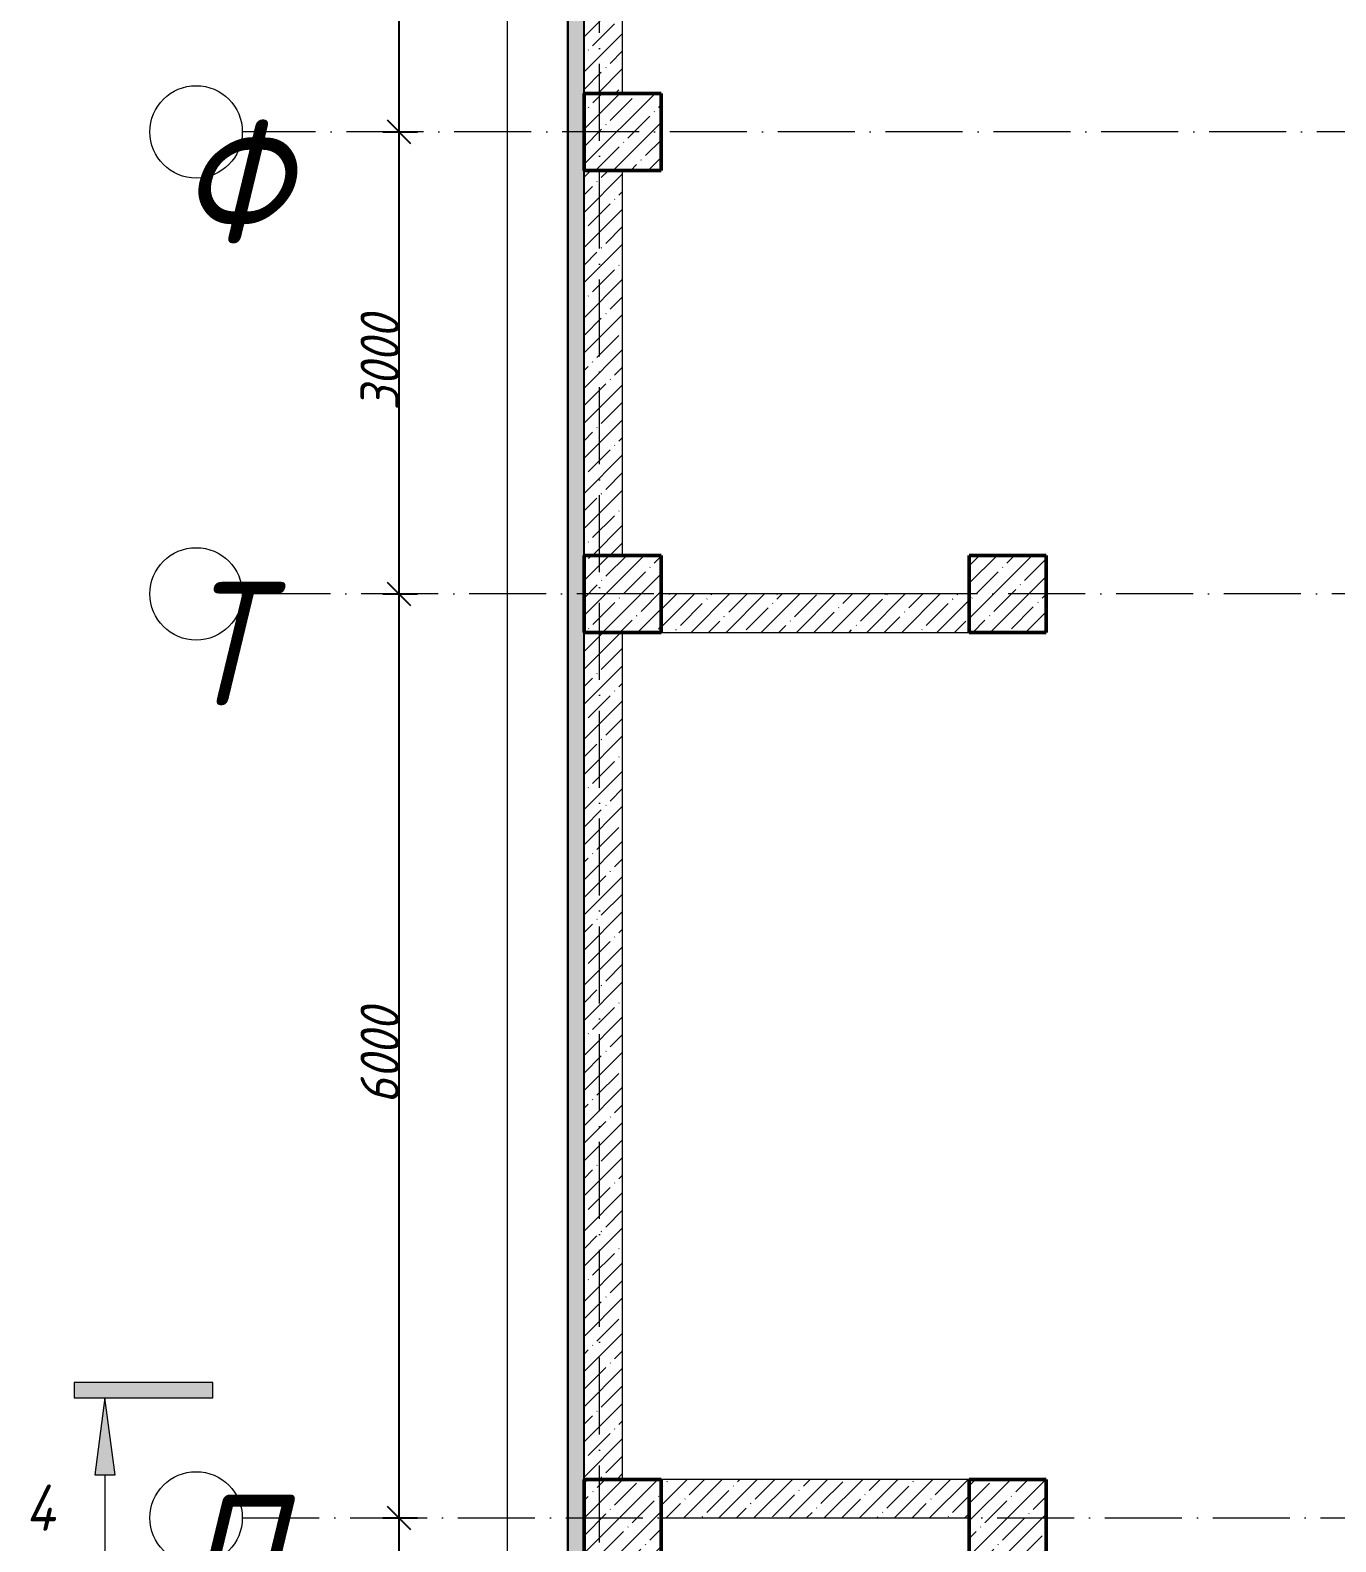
# Model space of a CAD drawing. Header units: millimetres. Extents: x -606178 to 312196, y -19338 to 632709.
# Drawn here: x -606113 to -597637, y 478120 to 487935 of the extents above; entities that cross this region are included whole.
import ezdxf

# ---------------------------------------------------------------- set-up
doc = ezdxf.new("R2010")
doc.units = ezdxf.units.MM
doc.linetypes.add('50_200_ШТРИХ_1Т_ш5_п1_п1_', pattern=[700, 500, -100, 0, -100])
for name, color, linetype, lineweight in [('A-____-____-DIMS', 7, 'Continuous', 9), ('A-FLOR-____-OTLN', 7, 'Continuous', 9), ('A-WALL-____-MCUT', 7, 'Continuous', 13), ('A-WALL-____-MCUT-1', 7, 'Continuous', 9), ('A-WALL-____-MCUT-3', 7, 'Continuous', 9), ('A-WALL-____-PATT-1', 7, 'Continuous', 9), ('G-____-____-SYMB', 7, 'Continuous', 9), ('S-COLS-____-MCUT', 7, 'Continuous', 50), ('S-COLS-____-OTLN', 7, 'Continuous', 9), ('S-GRID-____-IDEN', 7, 'Continuous', 9), ('S-GRID-____-OTLN-1', 7, '50_200_ШТРИХ_1Т_ш5_п1_п1_', 9)]:
    doc.layers.add(name, color=color, linetype=linetype, lineweight=lineweight)
doc.styles.add('ISOCPEUR_I', font='isocpeui.ttf', dxfattribs={"width": 0.9, "height": 2.5})
doc.styles.add('ISOCPEUR_I_4', font='isocpeui.ttf', dxfattribs={"width": 0.85, "height": 2})
doc.styles.add('ISOCPEUR_I_9', font='isocpeui.ttf', dxfattribs={"width": 0.9, "height": 250})
doc.dimstyles.new('ISO-2_5_0_9К_БОЛЬШОЙ_ОСИ', dxfattribs={"dimscale": 304.8, "dimtxt": 248.995294, "dimasz": 0.492126, "dimexe": 0.393701, "dimexo": 0, "dimgap": 0, "dimtad": 1, "dimdec": 0, "dimzin": 0, "dimdsep": 46, "dimtxsty": 'ISOCPEUR_I_9', "dimblk1": 'OBLIQUE', "dimblk2": 'OBLIQUE', "dimsah": 1, "dimcen": 0.09, "dimdle": 0.393701, "dimazin": 0, "dimtfac": 1, "dimtdec": 4, "dimtix": 1, "dimtmove": 0, "dimatfit": 3, "dimfxl": 1, "dimtvp": 1, "dimtolj": 1, "dimtzin": 0, "dimarcsym": 2})
pattern_1 = [(45, (-600067.05, 451794.26), (-114.04925, 114.04925), []), (45, (-599953, 451794.26), (-114.04925, 114.04925), [201.612, -40.322, 3.353, -36.97])]

# ---------------------------------------------------------------- blocks, each defined once
blk = doc.blocks.new('BSC_Колонна _Прямоугольная - 500х500-V42-АР1_Кладочный план подвала в осях 1-64_А-ГГ')
at = {"layer": 'S-COLS-____-OTLN'}
h = blk.add_hatch(dxfattribs=at)
h.set_pattern_fill('FP_53', color=256, style=0, pattern_type=2)
h.set_pattern_definition([(45, (2200, -32481.04), (-114.04925, 114.04925), []), (45, (2314.05, -32481.04), (-114.04925, 114.04925), [201.613, -40.323, 3.353, -36.97])])
h.paths.add_polyline_path([(-250, -250), (250, -250), (250, 250), (-250, 250)], flags=0)
at = {"layer": 'S-COLS-____-MCUT'}
for p, q in [((250, 250), (-250, 250)), ((-250, 250), (-250, -250)), ((250, -250), (250, 250)), ((-250, -250), (250, -250))]:
    blk.add_line(p, q, dxfattribs=at)
blk = doc.blocks.new('BSC_Колонна _Прямоугольная - 500х500-V44-АР1_Кладочный план подвала в осях 1-64_А-ГГ')
at = {"layer": 'S-COLS-____-OTLN'}
h = blk.add_hatch(dxfattribs=at)
h.set_pattern_fill('FP_55', color=256, style=0, pattern_type=2)
h.set_pattern_definition([(45, (2200, -26481.04), (-114.0493, 114.0493), []), (45, (2314.05, -26481.04), (-114.0493, 114.0493), [201.613, -40.323, 3.353, -36.97])])
h.paths.add_polyline_path([(-250, -250), (250, -250), (250, 250), (-250, 250)], flags=0)
at = {"layer": 'S-COLS-____-MCUT'}
for p, q in [((250, 250), (-250, 250)), ((-250, 250), (-250, -250)), ((250, -250), (250, 250)), ((-250, -250), (250, -250))]:
    blk.add_line(p, q, dxfattribs=at)
blk = doc.blocks.new('BSC_Колонна _Прямоугольная - 500х500-V54-АР1_Кладочный план подвала в осях 1-64_А-ГГ')
at = {"layer": 'S-COLS-____-OTLN'}
h = blk.add_hatch(dxfattribs=at)
h.set_pattern_fill('FP_65', color=256, style=0, pattern_type=2)
h.set_pattern_definition([(45, (2200, -35481.04), (-114.04925, 114.04925), []), (45, (2314.05, -35481.04), (-114.04925, 114.04925), [201.613, -40.323, 3.353, -36.97])])
h.paths.add_polyline_path([(-250, -250), (250, -250), (250, 250), (-250, 250)], flags=0)
at = {"layer": 'S-COLS-____-MCUT'}
for p, q in [((250, 250), (-250, 250)), ((-250, 250), (-250, -250)), ((250, -250), (250, 250)), ((-250, -250), (250, -250))]:
    blk.add_line(p, q, dxfattribs=at)
blk = doc.blocks.new('BSC_Колонна _Прямоугольная - 500х500-V146-АР1_Кладочный план подвала в осях 1-64_А-ГГ')
at = {"layer": 'S-COLS-____-OTLN'}
h = blk.add_hatch(dxfattribs=at)
h.set_pattern_fill('FP_162', color=256, style=0, pattern_type=2)
h.set_pattern_definition([(45, (-300, -26481.04), (-114.0493, 114.0493), []), (45, (-185.95, -26481.04), (-114.0493, 114.0493), [201.613, -40.323, 3.353, -36.97])])
h.paths.add_polyline_path([(-250, -250), (250, -250), (250, 250), (-250, 250)], flags=0)
at = {"layer": 'S-COLS-____-MCUT'}
for p, q in [((250, 250), (-250, 250)), ((-250, 250), (-250, -250)), ((250, -250), (250, 250)), ((-250, -250), (250, -250))]:
    blk.add_line(p, q, dxfattribs=at)
blk = doc.blocks.new('BSC_Колонна _Прямоугольная - 500х500-V147-АР1_Кладочный план подвала в осях 1-64_А-ГГ')
at = {"layer": 'S-COLS-____-OTLN'}
h = blk.add_hatch(dxfattribs=at)
h.set_pattern_fill('FP_163', color=256, style=0, pattern_type=2)
h.set_pattern_definition([(45, (-300, -32481.04), (-114.04925, 114.04925), []), (45, (-185.95, -32481.04), (-114.04925, 114.04925), [201.613, -40.323, 3.353, -36.97])])
h.paths.add_polyline_path([(-250, -250), (250, -250), (250, 250), (-250, 250)], flags=0)
at = {"layer": 'S-COLS-____-MCUT'}
for p, q in [((250, 250), (-250, 250)), ((-250, 250), (-250, -250)), ((250, -250), (250, 250)), ((-250, -250), (250, -250))]:
    blk.add_line(p, q, dxfattribs=at)
blk = doc.blocks.new('Ось сетки - Круг_Ø6_00__ISO-2_5_0_9K_-25732049-АР1_Кладочный план подвала в осях 1-64_А-ГГ')
at = {"layer": 'S-GRID-____-IDEN'}
blk.add_circle((0, 0), 3, dxfattribs=at)
blk = doc.blocks.new('Разрез - Заголовок разреза-10218885-АР1_Кладочный план подвала в осях 1-64_А-ГГ')
at = {"layer": 'G-____-____-SYMB'}
for points in [[(0, 0.5), (0, -0.5), (-9, -0.5), (-9, 0.5)], [(-6.342, -5.5), (-7.658, -5.5), (-7, -0.5)]]:
    blk.add_hatch(color=256, dxfattribs=at).paths.add_polyline_path(points, flags=0)
for p, q in [((0, 0.5), (-9, 0.5)), ((-9, 0.5), (-9, -0.5)), ((0, -0.5), (0, 0.5)), ((-9, -0.5), (0, -0.5)), ((-7, -0.5), (-7.658, -5.5)), ((-6.342, -5.5), (-7, -0.5)), ((-7.658, -5.5), (-6.342, -5.5)), ((-7, -5.5), (-7, -10.5))]:
    blk.add_line(p, q, dxfattribs=at)
blk = doc.blocks.new('_Oblique')
at = {"color": 0, "linetype": 'ByBlock', "lineweight": -2}
blk.add_line((-0.5, -0.5), (0.5, 0.5), dxfattribs=at)
blk = doc.blocks.new('*D3970')
at = {"layer": 'A-____-____-DIMS', "color": 0, "lineweight": -2, "transparency": 16777216}
for p, q in [((-603718.4, 475155.3), (-603718.4, 478395.3)), ((-603824.5, 478275.3), (-603598.4, 478275.3)), ((-603824.5, 475275.3), (-603598.4, 475275.3))]:
    blk.add_line(p, q, dxfattribs=at)
at = {"layer": 'Defpoints', "color": 0, "transparency": 16777216}
for p in [(-603824.5, 478275.3), (-603718.4, 478275.3), (-603824.5, 475275.3)]:
    blk.add_point(p, dxfattribs=at)
at = {"layer": 'A-____-____-DIMS', "color": 0, "lineweight": -2, "transparency": 16777216, "xscale": 150, "yscale": 150, "zscale": 150}
for p, rotation in [((-603718.4, 478275.3), 90), ((-603718.4, 475275.3), 270)]:
    blk.add_blockref('_Oblique', p, dxfattribs=dict(at, rotation=rotation))
at = {"layer": 'A-____-____-DIMS', "color": 0, "transparency": 16777216, "insert": (-603843.4, 476775.3), "char_height": 250, "width": 758.478, "attachment_point": 5, "rotation": 90, "style": 'ISOCPEUR_I_9'}
blk.add_mtext('\\A1;3000', dxfattribs=at)
blk = doc.blocks.new('*D3971')
at = {"layer": 'A-____-____-DIMS', "color": 0, "lineweight": -2, "transparency": 16777216}
for p, q in [((-603718.4, 478155.3), (-603718.4, 484395.3)), ((-603824.5, 484275.3), (-603598.4, 484275.3)), ((-603824.5, 478275.3), (-603598.4, 478275.3))]:
    blk.add_line(p, q, dxfattribs=at)
at = {"layer": 'Defpoints', "color": 0, "transparency": 16777216}
for p in [(-603824.5, 484275.3), (-603718.4, 484275.3), (-603824.5, 478275.3)]:
    blk.add_point(p, dxfattribs=at)
at = {"layer": 'A-____-____-DIMS', "color": 0, "lineweight": -2, "transparency": 16777216, "xscale": 150, "yscale": 150, "zscale": 150}
for p, rotation in [((-603718.4, 484275.3), 90), ((-603718.4, 478275.3), 270)]:
    blk.add_blockref('_Oblique', p, dxfattribs=dict(at, rotation=rotation))
at = {"layer": 'A-____-____-DIMS', "color": 0, "transparency": 16777216, "insert": (-603843.4, 481275.3), "char_height": 250, "width": 758.478, "attachment_point": 5, "rotation": 90, "style": 'ISOCPEUR_I_9'}
blk.add_mtext('\\A1;6000', dxfattribs=at)
blk = doc.blocks.new('*D3972')
at = {"layer": 'A-____-____-DIMS', "color": 0, "lineweight": -2, "transparency": 16777216}
for p, q in [((-603718.4, 484155.3), (-603718.4, 487395.3)), ((-603824.5, 487275.3), (-603598.4, 487275.3)), ((-603824.5, 484275.3), (-603598.4, 484275.3))]:
    blk.add_line(p, q, dxfattribs=at)
at = {"layer": 'Defpoints', "color": 0, "transparency": 16777216}
for p in [(-603824.5, 487275.3), (-603718.4, 487275.3), (-603824.5, 484275.3)]:
    blk.add_point(p, dxfattribs=at)
at = {"layer": 'A-____-____-DIMS', "color": 0, "lineweight": -2, "transparency": 16777216, "xscale": 150, "yscale": 150, "zscale": 150}
for p, rotation in [((-603718.4, 487275.3), 90), ((-603718.4, 484275.3), 270)]:
    blk.add_blockref('_Oblique', p, dxfattribs=dict(at, rotation=rotation))
at = {"layer": 'A-____-____-DIMS', "color": 0, "transparency": 16777216, "insert": (-603843.4, 485775.3), "char_height": 250, "width": 758.478, "attachment_point": 5, "rotation": 90, "style": 'ISOCPEUR_I_9'}
blk.add_mtext('\\A1;3000', dxfattribs=at)
blk = doc.blocks.new('*D3973')
at = {"layer": 'A-____-____-DIMS', "color": 0, "lineweight": -2, "transparency": 16777216}
for p, q in [((-603718.4, 487155.3), (-603718.4, 490395.3)), ((-603824.5, 490275.3), (-603598.4, 490275.3)), ((-603824.5, 487275.3), (-603598.4, 487275.3))]:
    blk.add_line(p, q, dxfattribs=at)
at = {"layer": 'Defpoints', "color": 0, "transparency": 16777216}
for p in [(-603824.5, 490275.3), (-603718.4, 490275.3), (-603824.5, 487275.3)]:
    blk.add_point(p, dxfattribs=at)
at = {"layer": 'A-____-____-DIMS', "color": 0, "lineweight": -2, "transparency": 16777216, "xscale": 150, "yscale": 150, "zscale": 150}
for p, rotation in [((-603718.4, 490275.3), 90), ((-603718.4, 487275.3), 270)]:
    blk.add_blockref('_Oblique', p, dxfattribs=dict(at, rotation=rotation))
at = {"layer": 'A-____-____-DIMS', "color": 0, "transparency": 16777216, "insert": (-603843.4, 488775.3), "char_height": 250, "width": 758.478, "attachment_point": 5, "rotation": 90, "style": 'ISOCPEUR_I_9'}
blk.add_mtext('\\A1;3000', dxfattribs=at)

msp = doc.modelspace()

# ---------------------------------------------------------------- hatches: boundary and pattern name
at = {"layer": 'A-WALL-____-PATT-1'}
h = msp.add_hatch(dxfattribs=at)
h.set_pattern_fill('FP_91', color=256, style=0, pattern_type=2)
h.set_pattern_definition([(0, (-600067.05, 451794.26), (120.968, 69.841), [80.645, -161.29]), (120, (-600067.05, 451794.26), (-120.96808, 69.84086), [80.645, -161.29]), (60, (-600067.05, 451794.26), (-8e-05, 139.68186), [0, -161.29, 80.645, 0])])
h.paths.add_polyline_path([(-602519.047, 449773.3011), (-602519.047, 499527.3011), (-602619.047, 499527.3011), (-602619.047, 449773.3011)], flags=0)
h = msp.add_hatch(dxfattribs=at)
h.set_pattern_fill('FP_1', color=256, style=0, pattern_type=2)
h.set_pattern_definition(pattern_1)
h.paths.add_polyline_path([(-602267.047, 487525.3011), (-602267.047, 490024.9536), (-602517.047, 490024.9536), (-602517.047, 487525.3011)], flags=0)
h = msp.add_hatch(dxfattribs=at)
h.set_pattern_fill('FP_1', color=256, style=0, pattern_type=2)
h.set_pattern_definition(pattern_1)
h.paths.add_polyline_path([(-602267.047, 484525.3011), (-602267.047, 487025.3011), (-602517.047, 487025.3011), (-602517.047, 484525.3011)], flags=0)
h = msp.add_hatch(dxfattribs=at)
h.set_pattern_fill('FP_1', color=256, style=0, pattern_type=2)
h.set_pattern_definition(pattern_1)
h.paths.add_polyline_path([(-600017.047, 484025.3011), (-600017.047, 484275.3011), (-602017.047, 484275.3011), (-602017.047, 484025.3011), (-600082.4148, 484025.3011)], flags=0)
h = msp.add_hatch(dxfattribs=at)
h.set_pattern_fill('FP_1', color=256, style=0, pattern_type=2)
h.set_pattern_definition(pattern_1)
h.paths.add_polyline_path([(-602267.047, 478525.3011), (-602267.047, 484025.3011), (-602517.047, 484025.3011), (-602517.047, 478525.3011)], flags=0)
h = msp.add_hatch(dxfattribs=at)
h.set_pattern_fill('FP_1', color=256, style=0, pattern_type=2)
h.set_pattern_definition(pattern_1)
h.paths.add_polyline_path([(-600017.047, 478275.3011), (-600017.047, 478525.3011), (-602017.047, 478525.3011), (-602017.047, 478275.3011), (-600082.4148, 478275.3011)], flags=0)

# ---------------------------------------------------------------- linework, layer by layer
at = {"layer": 'A-FLOR-____-OTLN'}
msp.add_line((-603017.047, 500025.3011), (-603017.047, 461325.3011), dxfattribs=at)
at = {"layer": 'A-WALL-____-MCUT'}
for p, q in [((-602627.047, 499635.3011), (-602627.047, 449765.3011)), ((-602619.047, 449773.3011), (-602619.047, 499627.3011))]:
    msp.add_line(p, q, dxfattribs=at)
at = {"layer": 'A-WALL-____-MCUT-1'}
for p, q in [((-602517.047, 490024.9536), (-602517.047, 487525.3011)), ((-602267.047, 487525.3011), (-602267.047, 490024.9536)), ((-602517.047, 487025.3011), (-602517.047, 484525.3011)), ((-602267.047, 484525.3011), (-602267.047, 487025.3011)), ((-600017.047, 484275.3011), (-602017.047, 484275.3011)), ((-602517.047, 484025.3011), (-602517.047, 478525.3011)), ((-602267.047, 478525.3011), (-602267.047, 484025.3011)), ((-602017.047, 484025.3011), (-600017.047, 484025.3011)), ((-600017.047, 478525.3011), (-602017.047, 478525.3011)), ((-602017.047, 478275.3011), (-600017.047, 478275.3011))]:
    msp.add_line(p, q, dxfattribs=at)
at = {"layer": 'A-WALL-____-MCUT-3'}
msp.add_line((-602519.047, 449873.3011), (-602519.047, 499527.3011), dxfattribs=at)
at = {"layer": 'S-GRID-____-OTLN-1'}
for p, q in [((-602417.047, 447311.6528), (-602417.047, 501675.2188)), ((-593758.5611, 487275.3011), (-604735.8172, 487275.3011)), ((-573359.3078, 484275.3011), (-604735.8172, 484275.3011)), ((-604735.8172, 478275.3011), (-573359.3078, 478275.3011))]:
    msp.add_line(p, q, dxfattribs=at)

# ---------------------------------------------------------------- block references
at = {"layer": 'G-____-____-SYMB', "xscale": 99.99999999999993, "yscale": 99.99999999999993, "zscale": 99.99999999999993}
msp.add_blockref('Разрез - Заголовок разреза-10218885-АР1_Кладочный план подвала в осях 1-64_А-ГГ', (-604928.1176, 479105.3011), dxfattribs=at)
at = {"layer": 'S-COLS-____-OTLN'}
for name, p in [('BSC_Колонна _Прямоугольная - 500х500-V54-АР1_Кладочный план подвала в осях 1-64_А-ГГ', (-602267.047, 487275.3011)), ('BSC_Колонна _Прямоугольная - 500х500-V42-АР1_Кладочный план подвала в осях 1-64_А-ГГ', (-602267.047, 484275.3011)), ('BSC_Колонна _Прямоугольная - 500х500-V147-АР1_Кладочный план подвала в осях 1-64_А-ГГ', (-599767.047, 484275.3011)), ('BSC_Колонна _Прямоугольная - 500х500-V44-АР1_Кладочный план подвала в осях 1-64_А-ГГ', (-602267.047, 478275.3011)), ('BSC_Колонна _Прямоугольная - 500х500-V146-АР1_Кладочный план подвала в осях 1-64_А-ГГ', (-599767.047, 478275.3011))]:
    msp.add_blockref(name, p, dxfattribs=at)
at = {"layer": 'S-GRID-____-IDEN', "xscale": 99.99999999999993, "yscale": 99.99999999999993, "zscale": 99.99999999999993}
for p, rotation in [((-605035.8172, 487275.3011), 89.9999999999998), ((-605035.8172, 484275.3011), 89.9999999999998), ((-605035.8172, 478275.3011), 269.9999999999996)]:
    msp.add_blockref('Ось сетки - Круг_Ø6_00__ISO-2_5_0_9K_-25732049-АР1_Кладочный план подвала в осях 1-64_А-ГГ', p, dxfattribs=dict(at, rotation=rotation))

# ---------------------------------------------------------------- texts
at = {"layer": 'G-____-____-SYMB', "insert": (-606144.8841, 478491.4947), "char_height": 300, "width": 296.624375, "attachment_point": 1, "style": 'ISOCPEUR_I_4'}
msp.add_mtext('\\fISOCPEUR|b0|i1|c204|p34|;4', dxfattribs=at)
at = {"layer": 'S-GRID-____-IDEN', "char_height": 800, "attachment_point": 1, "style": 'ISOCPEUR_I'}
for s, insert, width in [('\\fISOCPEUR|b0|i1|c204|p34|;\\W.9;Ф', (-605152.4876, 487351.377), 281.392312), ('\\fISOCPEUR|b0|i1|c204|p34|;\\W.9;Т', (-605128.6376, 484351.377), 223.670812), ('\\fISOCPEUR|b0|i1|c204|p34|;\\W.9;П', (-605133.7967, 478421.9336), 223.670812)]:
    msp.add_mtext(s, dxfattribs=dict(at, insert=insert, width=width))

# ---------------------------------------------------------------- dimensions: what is measured, and where the dimension line sits
at = {"layer": 'A-____-____-DIMS'}
for base, p1, p2, override, picture, middle in [((-603718.4425, 490275.3011), (-603824.5086, 487275.3011), (-603824.5086, 490275.3011), {"dimtxt": 400, "dimpost": '<>', "dimfxl": 3000}, '*D3973', (-603843.4425, 488775.3011)), ((-603718.4425, 487275.3011), (-603824.5086, 484275.3011), (-603824.5086, 487275.3011), {"dimtxt": 400, "dimpost": '<>', "dimfxl": 3000}, '*D3972', (-603843.4425, 485775.3011)), ((-603718.4425, 484275.3011), (-603824.5086, 478275.3011), (-603824.5086, 484275.3011), {"dimtxt": 400, "dimpost": '<>', "dimfxl": 6000}, '*D3971', (-603843.4425, 481275.3011)), ((-603718.4425, 478275.3011), (-603824.5086, 475275.3011), (-603824.5086, 478275.3011), {"dimtxt": 400, "dimpost": '<>', "dimfxl": 3000}, '*D3970', (-603843.4425, 476775.3011))]:
    dim = msp.add_linear_dim(base=base, p1=p1, p2=p2, angle=90, dimstyle='ISO-2_5_0_9К_БОЛЬШОЙ_ОСИ', override=override, dxfattribs=at)
    dim.commit()
    dim.dimension.update_dxf_attribs({"geometry": picture, "text_midpoint": middle})

doc.saveas('drawing.dxf')
